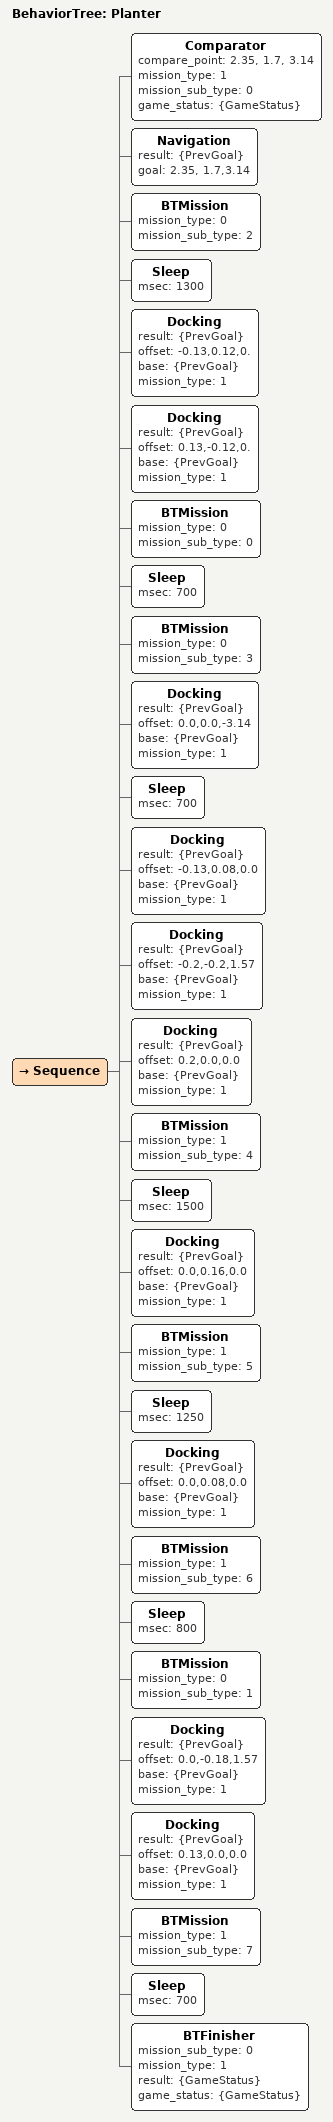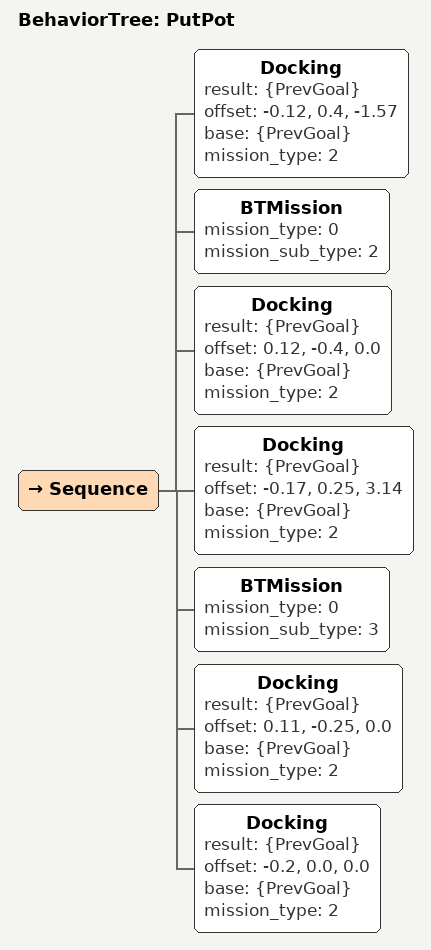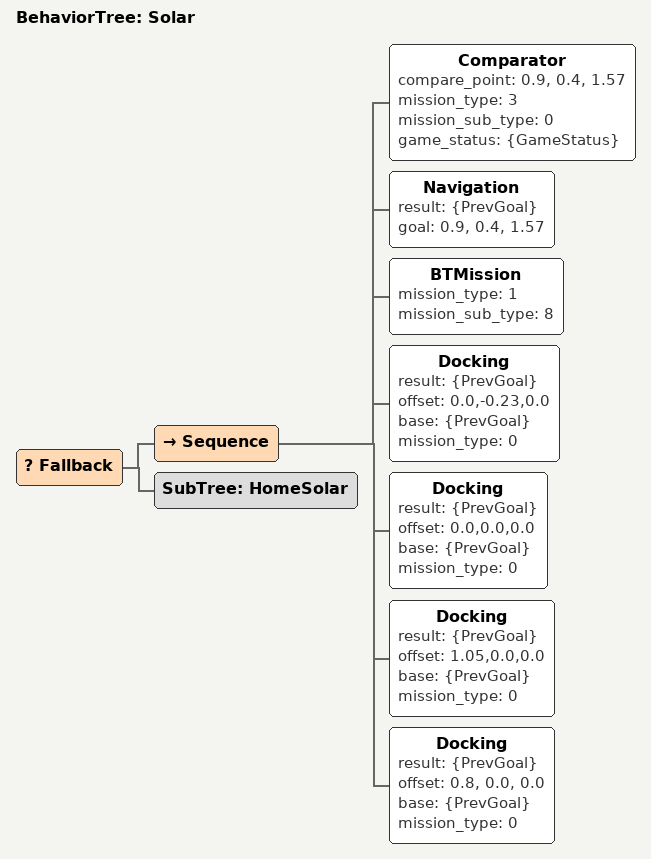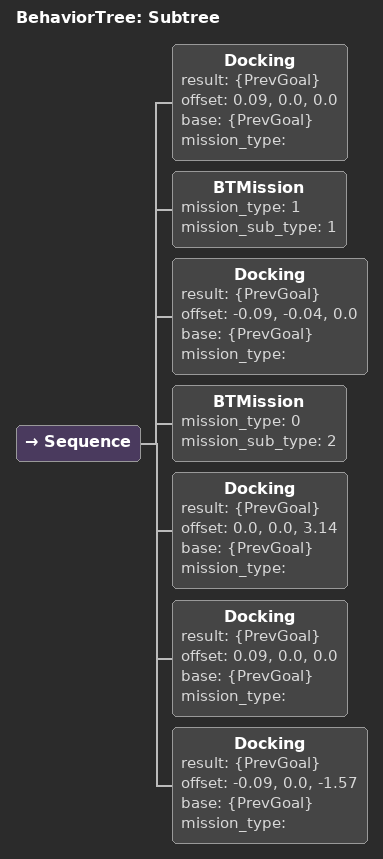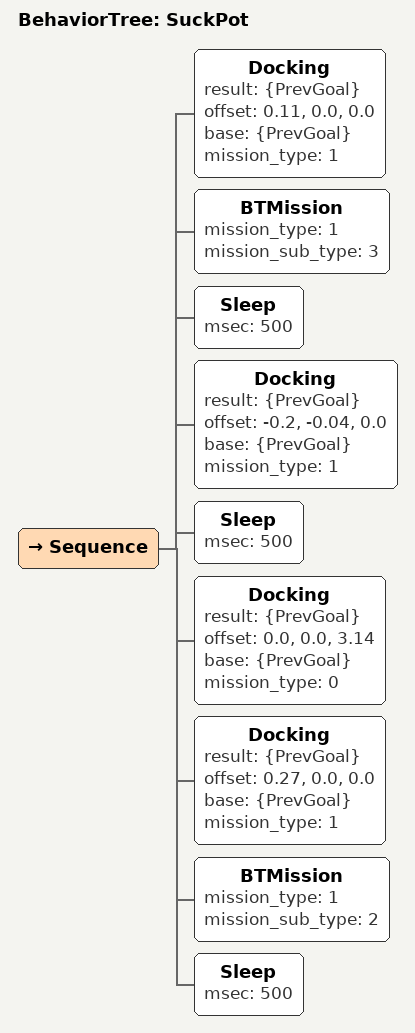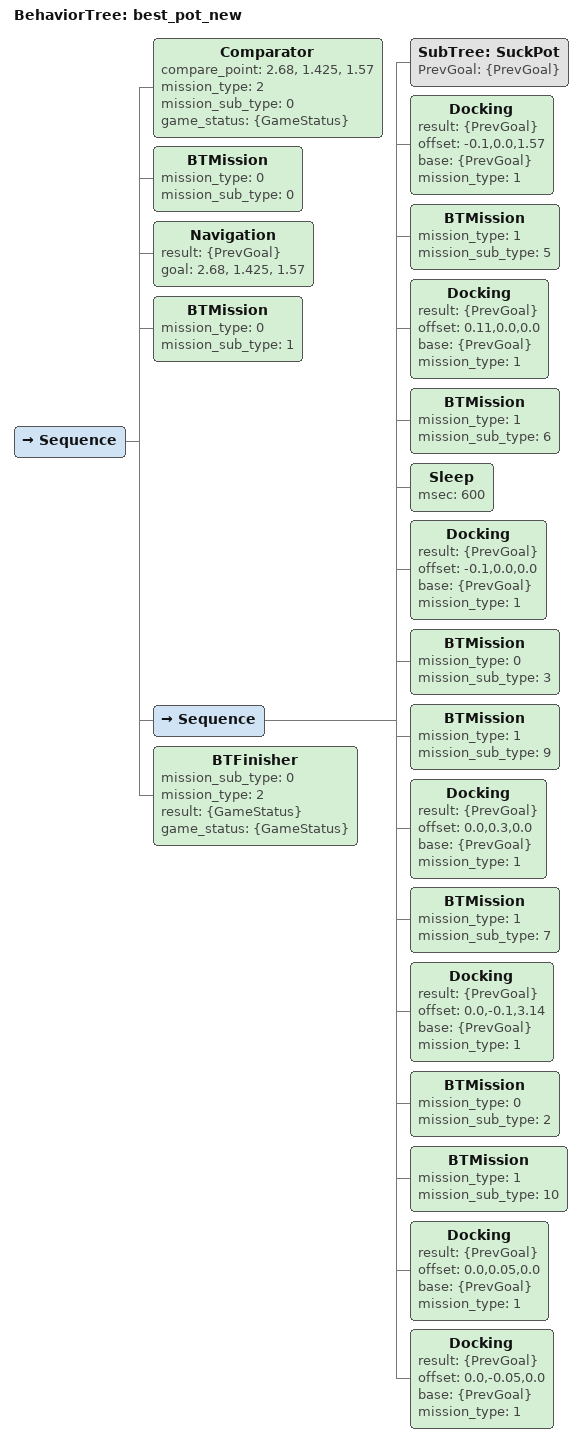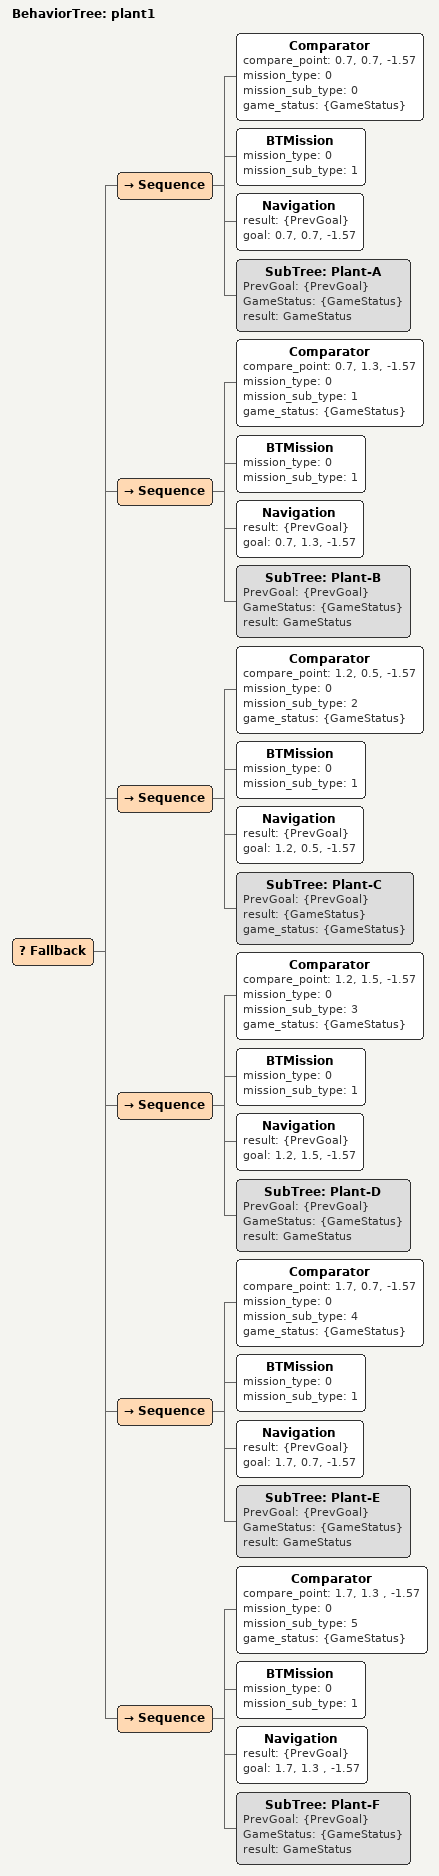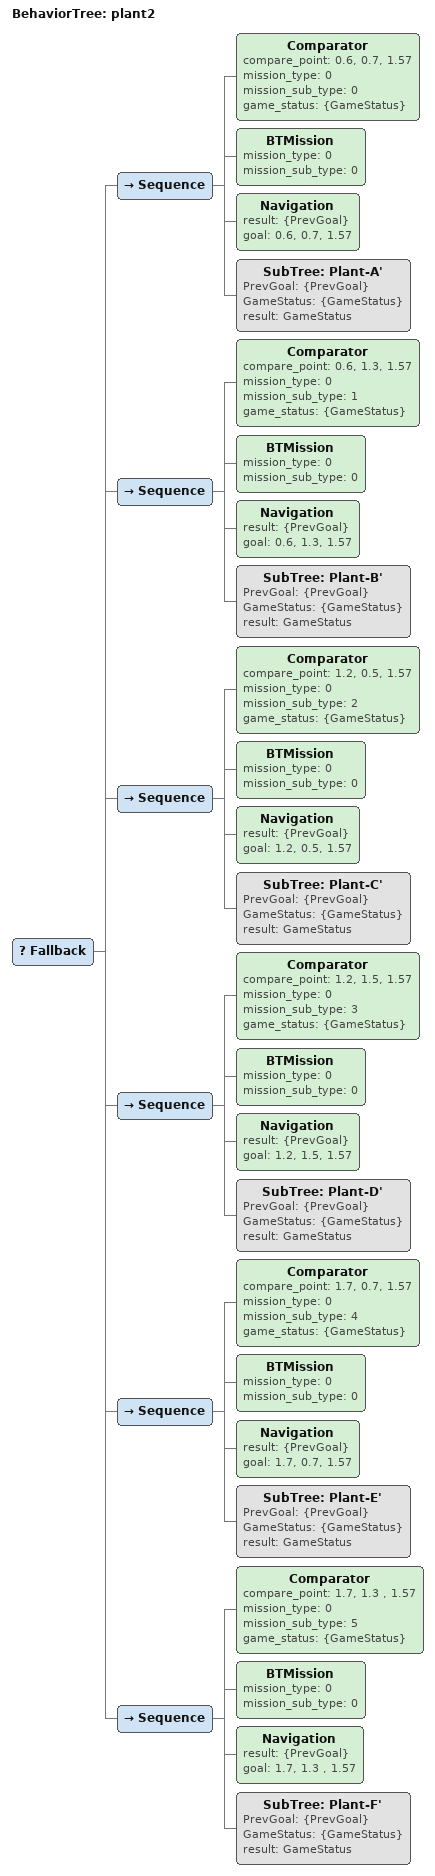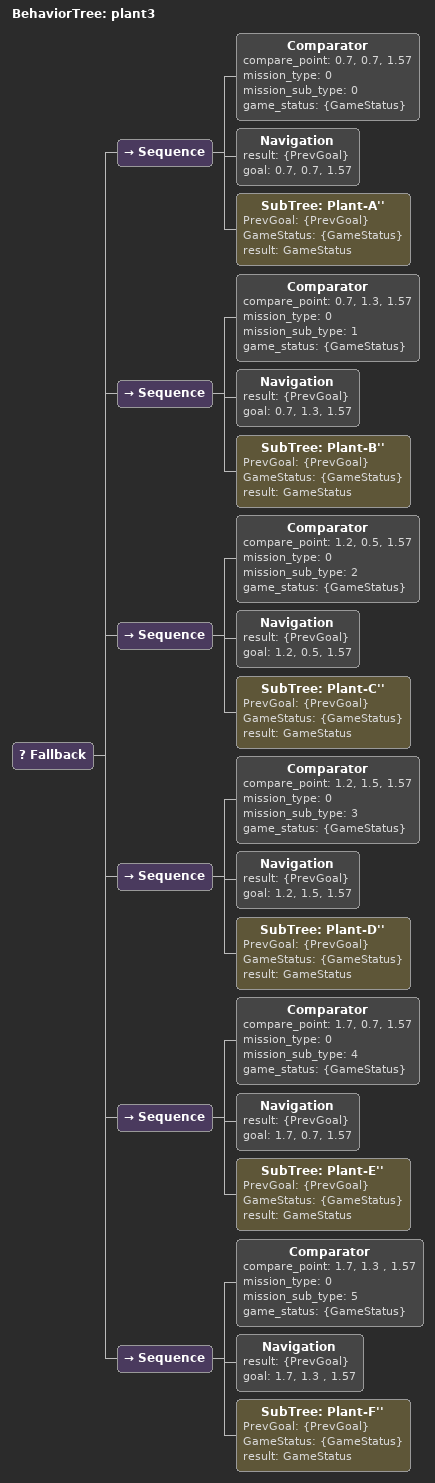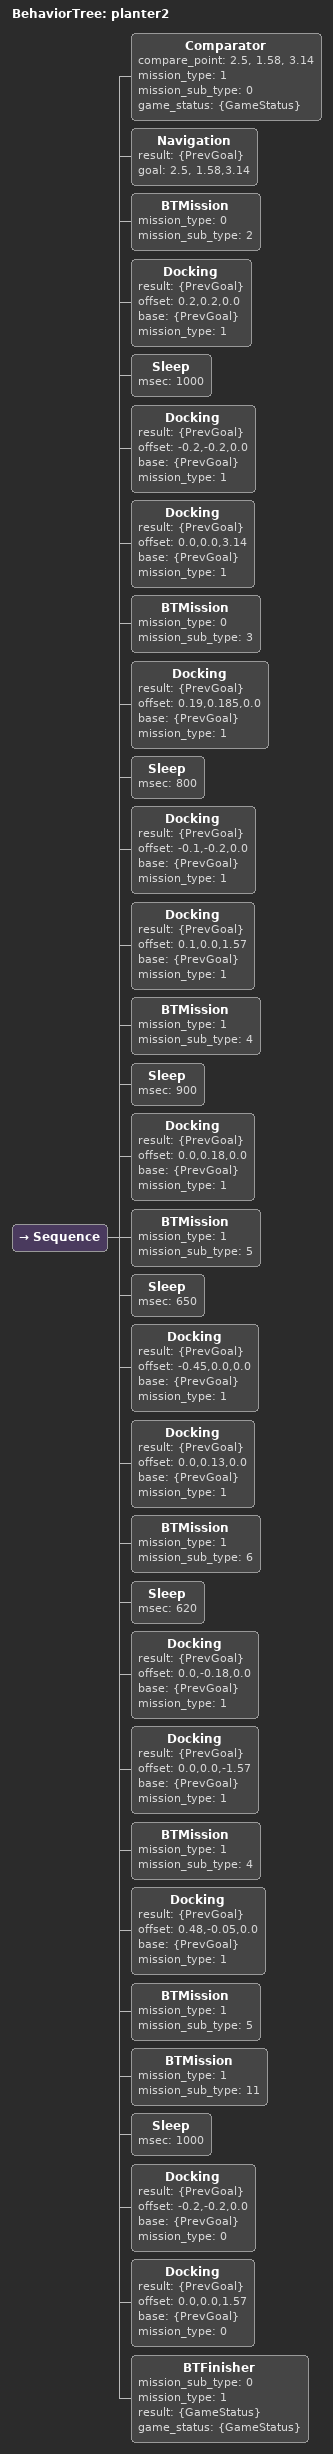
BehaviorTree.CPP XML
<BehaviorTree ID="Planter">
  <Sequence>
    <Comparator compare_point="2.35, 1.7, 3.14" mission_type="1" mission_sub_type="0" game_status="{GameStatus}"/>
    <Navigation result="{PrevGoal}" goal="2.35, 1.7,3.14"/>
    <BTMission mission_type="0" mission_sub_type="2"/>
    <Sleep msec="1300"/>
    <Docking result="{PrevGoal}" offset="-0.13,0.12,0." base="{PrevGoal}" mission_type="1"/>
    <Docking result="{PrevGoal}" offset="0.13,-0.12,0." base="{PrevGoal}" mission_type="1"/>
    <BTMission mission_type="0" mission_sub_type="0"/>
    <Sleep msec="700"/>
    <BTMission mission_type="0" mission_sub_type="3"/>
    <Docking result="{PrevGoal}" offset="0.0,0.0,-3.14" base="{PrevGoal}" mission_type="1"/>
    <Sleep msec="700"/>
    <Docking result="{PrevGoal}" offset="-0.13,0.08,0.0" base="{PrevGoal}" mission_type="1"/>
    <Docking result="{PrevGoal}" offset="-0.2,-0.2,1.57" base="{PrevGoal}" mission_type="1"/>
    <Docking result="{PrevGoal}" offset="0.2,0.0,0.0" base="{PrevGoal}" mission_type="1"/>
    <BTMission mission_type="1" mission_sub_type="4"/>
    <Sleep msec="1500"/>
    <Docking result="{PrevGoal}" offset="0.0,0.16,0.0" base="{PrevGoal}" mission_type="1"/>
    <BTMission mission_type="1" mission_sub_type="5"/>
    <Sleep msec="1250"/>
    <Docking result="{PrevGoal}" offset="0.0,0.08,0.0" base="{PrevGoal}" mission_type="1"/>
    <BTMission mission_type="1" mission_sub_type="6"/>
    <Sleep msec="800"/>
    <BTMission mission_type="0" mission_sub_type="1"/>
    <Docking result="{PrevGoal}" offset="0.0,-0.18,1.57" base="{PrevGoal}" mission_type="1"/>
    <Docking result="{PrevGoal}" offset="0.13,0.0,0.0" base="{PrevGoal}" mission_type="1"/>
    <BTMission mission_type="1" mission_sub_type="7"/>
    <Sleep msec="700"/>
    <BTFinisher mission_sub_type="0" mission_type="1" result="{GameStatus}" game_status="{GameStatus}"/>
  </Sequence>
</BehaviorTree>

<BehaviorTree ID="PutPot">
  <Sequence>
    <Docking result="{PrevGoal}" offset="-0.12, 0.4, -1.57" base="{PrevGoal}" mission_type="2"/>
    <BTMission mission_type="0" mission_sub_type="2"/>
    <Docking result="{PrevGoal}" offset="0.12, -0.4, 0.0" base="{PrevGoal}" mission_type="2"/>
    <Docking result="{PrevGoal}" offset="-0.17, 0.25, 3.14" base="{PrevGoal}" mission_type="2"/>
    <BTMission mission_type="0" mission_sub_type="3"/>
    <Docking result="{PrevGoal}" offset="0.11, -0.25, 0.0" base="{PrevGoal}" mission_type="2"/>
    <Docking result="{PrevGoal}" offset="-0.2, 0.0, 0.0" base="{PrevGoal}" mission_type="2"/>
  </Sequence>
</BehaviorTree>

<BehaviorTree ID="Solar">
  <Fallback>
    <Sequence>
      <Comparator compare_point="0.9, 0.4, 1.57" mission_type="3" mission_sub_type="0" game_status="{GameStatus}"/>
      <Navigation result="{PrevGoal}" goal="0.9, 0.4, 1.57"/>
      <BTMission mission_type="1" mission_sub_type="8"/>
      <Docking result="{PrevGoal}" offset="0.0,-0.23,0.0" base="{PrevGoal}" mission_type="0"/>
      <Docking result="{PrevGoal}" offset="0.0,0.0,0.0" base="{PrevGoal}" mission_type="0"/>
      <Docking result="{PrevGoal}" offset="1.05,0.0,0.0" base="{PrevGoal}" mission_type="0"/>
      <Docking result="{PrevGoal}" offset="0.8, 0.0, 0.0" base="{PrevGoal}" mission_type="0"/>
    </Sequence>
    <SubTree ID="HomeSolar"/>
  </Fallback>
</BehaviorTree>

<BehaviorTree ID="Subtree">
  <Sequence>
    <Docking result="{PrevGoal}" offset="0.09, 0.0, 0.0" base="{PrevGoal}" mission_type=""/>
    <BTMission mission_type="1" mission_sub_type="1"/>
    <Docking result="{PrevGoal}" offset="-0.09, -0.04, 0.0" base="{PrevGoal}" mission_type=""/>
    <BTMission mission_type="0" mission_sub_type="2"/>
    <Docking result="{PrevGoal}" offset="0.0, 0.0, 3.14" base="{PrevGoal}" mission_type=""/>
    <Docking result="{PrevGoal}" offset="0.09, 0.0, 0.0" base="{PrevGoal}" mission_type=""/>
    <Docking result="{PrevGoal}" offset="-0.09, 0.0, -1.57" base="{PrevGoal}" mission_type=""/>
  </Sequence>
</BehaviorTree>

<BehaviorTree ID="SuckPot">
  <Sequence>
    <Docking result="{PrevGoal}" offset="0.11, 0.0, 0.0" base="{PrevGoal}" mission_type="1"/>
    <BTMission mission_type="1" mission_sub_type="3"/>
    <Sleep msec="500"/>
    <Docking result="{PrevGoal}" offset="-0.2, -0.04, 0.0" base="{PrevGoal}" mission_type="1"/>
    <Sleep msec="500"/>
    <Docking result="{PrevGoal}" offset="0.0, 0.0, 3.14" base="{PrevGoal}" mission_type="0"/>
    <Docking result="{PrevGoal}" offset="0.27, 0.0, 0.0" base="{PrevGoal}" mission_type="1"/>
    <BTMission mission_type="1" mission_sub_type="2"/>
    <Sleep msec="500"/>
  </Sequence>
</BehaviorTree>

<BehaviorTree ID="best_pot_new">
  <Sequence>
    <Comparator compare_point="2.68, 1.425, 1.57" mission_type="2" mission_sub_type="0" game_status="{GameStatus}"/>
    <BTMission mission_type="0" mission_sub_type="0"/>
    <Navigation result="{PrevGoal}" goal="2.68, 1.425, 1.57"/>
    <BTMission mission_type="0" mission_sub_type="1"/>
    <Sequence>
      <SubTree ID="SuckPot" PrevGoal="{PrevGoal}"/>
      <Docking result="{PrevGoal}" offset="-0.1,0.0,1.57" base="{PrevGoal}" mission_type="1"/>
      <BTMission mission_type="1" mission_sub_type="5"/>
      <Docking result="{PrevGoal}" offset="0.11,0.0,0.0" base="{PrevGoal}" mission_type="1"/>
      <BTMission mission_type="1" mission_sub_type="6"/>
      <Sleep msec="600"/>
      <Docking result="{PrevGoal}" offset="-0.1,0.0,0.0" base="{PrevGoal}" mission_type="1"/>
      <BTMission mission_type="0" mission_sub_type="3"/>
      <BTMission mission_type="1" mission_sub_type="9"/>
      <Docking result="{PrevGoal}" offset="0.0,0.3,0.0" base="{PrevGoal}" mission_type="1"/>
      <BTMission mission_type="1" mission_sub_type="7"/>
      <Docking result="{PrevGoal}" offset="0.0,-0.1,3.14" base="{PrevGoal}" mission_type="1"/>
      <BTMission mission_type="0" mission_sub_type="2"/>
      <BTMission mission_type="1" mission_sub_type="10"/>
      <Docking result="{PrevGoal}" offset="0.0,0.05,0.0" base="{PrevGoal}" mission_type="1"/>
      <Docking result="{PrevGoal}" offset="0.0,-0.05,0.0" base="{PrevGoal}" mission_type="1"/>
    </Sequence>
    <BTFinisher mission_sub_type="0" mission_type="2" result="{GameStatus}" game_status="{GameStatus}"/>
  </Sequence>
</BehaviorTree>

<BehaviorTree ID="plant1">
  <Fallback>
    <Sequence>
      <Comparator compare_point="0.7, 0.7, -1.57" mission_type="0" mission_sub_type="0" game_status="{GameStatus}"/>
      <BTMission mission_type="0" mission_sub_type="1"/>
      <Navigation result="{PrevGoal}" goal="0.7, 0.7, -1.57"/>
      <SubTree ID="Plant-A" PrevGoal="{PrevGoal}" GameStatus="{GameStatus}" result="GameStatus"/>
    </Sequence>
    <Sequence>
      <Comparator compare_point="0.7, 1.3, -1.57" mission_type="0" mission_sub_type="1" game_status="{GameStatus}"/>
      <BTMission mission_type="0" mission_sub_type="1"/>
      <Navigation result="{PrevGoal}" goal="0.7, 1.3, -1.57"/>
      <SubTree ID="Plant-B" PrevGoal="{PrevGoal}" GameStatus="{GameStatus}" result="GameStatus"/>
    </Sequence>
    <Sequence>
      <Comparator compare_point="1.2, 0.5, -1.57" mission_type="0" mission_sub_type="2" game_status="{GameStatus}"/>
      <BTMission mission_type="0" mission_sub_type="1"/>
      <Navigation result="{PrevGoal}" goal="1.2, 0.5, -1.57"/>
      <SubTree ID="Plant-C" PrevGoal="{PrevGoal}" result="{GameStatus}" game_status="{GameStatus}"/>
    </Sequence>
    <Sequence>
      <Comparator compare_point="1.2, 1.5, -1.57" mission_type="0" mission_sub_type="3" game_status="{GameStatus}"/>
      <BTMission mission_type="0" mission_sub_type="1"/>
      <Navigation result="{PrevGoal}" goal="1.2, 1.5, -1.57"/>
      <SubTree ID="Plant-D" PrevGoal="{PrevGoal}" GameStatus="{GameStatus}" result="GameStatus"/>
    </Sequence>
    <Sequence>
      <Comparator compare_point="1.7, 0.7, -1.57" mission_type="0" mission_sub_type="4" game_status="{GameStatus}"/>
      <BTMission mission_type="0" mission_sub_type="1"/>
      <Navigation result="{PrevGoal}" goal="1.7, 0.7, -1.57"/>
      <SubTree ID="Plant-E" PrevGoal="{PrevGoal}" GameStatus="{GameStatus}" result="GameStatus"/>
    </Sequence>
    <Sequence>
      <Comparator compare_point="1.7, 1.3 , -1.57" mission_type="0" mission_sub_type="5" game_status="{GameStatus}"/>
      <BTMission mission_type="0" mission_sub_type="1"/>
      <Navigation result="{PrevGoal}" goal="1.7, 1.3 , -1.57"/>
      <SubTree ID="Plant-F" PrevGoal="{PrevGoal}" GameStatus="{GameStatus}" result="GameStatus"/>
    </Sequence>
  </Fallback>
</BehaviorTree>

<BehaviorTree ID="plant2">
  <Fallback>
    <Sequence>
      <Comparator compare_point="0.6, 0.7, 1.57" mission_type="0" mission_sub_type="0" game_status="{GameStatus}"/>
      <BTMission mission_type="0" mission_sub_type="0"/>
      <Navigation result="{PrevGoal}" goal="0.6, 0.7, 1.57"/>
      <SubTree ID="Plant-A'" PrevGoal="{PrevGoal}" GameStatus="{GameStatus}" result="GameStatus"/>
    </Sequence>
    <Sequence>
      <Comparator compare_point="0.6, 1.3, 1.57" mission_type="0" mission_sub_type="1" game_status="{GameStatus}"/>
      <BTMission mission_type="0" mission_sub_type="0"/>
      <Navigation result="{PrevGoal}" goal="0.6, 1.3, 1.57"/>
      <SubTree ID="Plant-B'" PrevGoal="{PrevGoal}" GameStatus="{GameStatus}" result="GameStatus"/>
    </Sequence>
    <Sequence>
      <Comparator compare_point="1.2, 0.5, 1.57" mission_type="0" mission_sub_type="2" game_status="{GameStatus}"/>
      <BTMission mission_type="0" mission_sub_type="0"/>
      <Navigation result="{PrevGoal}" goal="1.2, 0.5, 1.57"/>
      <SubTree ID="Plant-C'" PrevGoal="{PrevGoal}" GameStatus="{GameStatus}" result="GameStatus"/>
    </Sequence>
    <Sequence>
      <Comparator compare_point="1.2, 1.5, 1.57" mission_type="0" mission_sub_type="3" game_status="{GameStatus}"/>
      <BTMission mission_type="0" mission_sub_type="0"/>
      <Navigation result="{PrevGoal}" goal="1.2, 1.5, 1.57"/>
      <SubTree ID="Plant-D'" PrevGoal="{PrevGoal}" GameStatus="{GameStatus}" result="GameStatus"/>
    </Sequence>
    <Sequence>
      <Comparator compare_point="1.7, 0.7, 1.57" mission_type="0" mission_sub_type="4" game_status="{GameStatus}"/>
      <BTMission mission_type="0" mission_sub_type="0"/>
      <Navigation result="{PrevGoal}" goal="1.7, 0.7, 1.57"/>
      <SubTree ID="Plant-E'" PrevGoal="{PrevGoal}" GameStatus="{GameStatus}" result="GameStatus"/>
    </Sequence>
    <Sequence>
      <Comparator compare_point="1.7, 1.3 , 1.57" mission_type="0" mission_sub_type="5" game_status="{GameStatus}"/>
      <BTMission mission_type="0" mission_sub_type="0"/>
      <Navigation result="{PrevGoal}" goal="1.7, 1.3 , 1.57"/>
      <SubTree ID="Plant-F'" PrevGoal="{PrevGoal}" GameStatus="{GameStatus}" result="GameStatus"/>
    </Sequence>
  </Fallback>
</BehaviorTree>

<BehaviorTree ID="plant3">
  <Fallback>
    <Sequence>
      <Comparator compare_point="0.7, 0.7, 1.57" mission_type="0" mission_sub_type="0" game_status="{GameStatus}"/>
      <Navigation result="{PrevGoal}" goal="0.7, 0.7, 1.57"/>
      <SubTree ID="Plant-A''" PrevGoal="{PrevGoal}" GameStatus="{GameStatus}" result="GameStatus"/>
    </Sequence>
    <Sequence>
      <Comparator compare_point="0.7, 1.3, 1.57" mission_type="0" mission_sub_type="1" game_status="{GameStatus}"/>
      <Navigation result="{PrevGoal}" goal="0.7, 1.3, 1.57"/>
      <SubTree ID="Plant-B''" PrevGoal="{PrevGoal}" GameStatus="{GameStatus}" result="GameStatus"/>
    </Sequence>
    <Sequence>
      <Comparator compare_point="1.2, 0.5, 1.57" mission_type="0" mission_sub_type="2" game_status="{GameStatus}"/>
      <Navigation result="{PrevGoal}" goal="1.2, 0.5, 1.57"/>
      <SubTree ID="Plant-C''" PrevGoal="{PrevGoal}" GameStatus="{GameStatus}" result="GameStatus"/>
    </Sequence>
    <Sequence>
      <Comparator compare_point="1.2, 1.5, 1.57" mission_type="0" mission_sub_type="3" game_status="{GameStatus}"/>
      <Navigation result="{PrevGoal}" goal="1.2, 1.5, 1.57"/>
      <SubTree ID="Plant-D''" PrevGoal="{PrevGoal}" GameStatus="{GameStatus}" result="GameStatus"/>
    </Sequence>
    <Sequence>
      <Comparator compare_point="1.7, 0.7, 1.57" mission_type="0" mission_sub_type="4" game_status="{GameStatus}"/>
      <Navigation result="{PrevGoal}" goal="1.7, 0.7, 1.57"/>
      <SubTree ID="Plant-E''" PrevGoal="{PrevGoal}" GameStatus="{GameStatus}" result="GameStatus"/>
    </Sequence>
    <Sequence>
      <Comparator compare_point="1.7, 1.3 , 1.57" mission_type="0" mission_sub_type="5" game_status="{GameStatus}"/>
      <Navigation result="{PrevGoal}" goal="1.7, 1.3 , 1.57"/>
      <SubTree ID="Plant-F''" PrevGoal="{PrevGoal}" GameStatus="{GameStatus}" result="GameStatus"/>
    </Sequence>
  </Fallback>
</BehaviorTree>

<BehaviorTree ID="planter2">
  <Sequence>
    <Comparator compare_point="2.5, 1.58, 3.14" mission_type="1" mission_sub_type="0" game_status="{GameStatus}"/>
    <Navigation result="{PrevGoal}" goal="2.5, 1.58,3.14"/>
    <BTMission mission_type="0" mission_sub_type="2"/>
    <Docking result="{PrevGoal}" offset="0.2,0.2,0.0" base="{PrevGoal}" mission_type="1"/>
    <Sleep msec="1000"/>
    <Docking result="{PrevGoal}" offset="-0.2,-0.2,0.0" base="{PrevGoal}" mission_type="1"/>
    <Docking result="{PrevGoal}" offset="0.0,0.0,3.14" base="{PrevGoal}" mission_type="1"/>
    <BTMission mission_type="0" mission_sub_type="3"/>
    <Docking result="{PrevGoal}" offset="0.19,0.185,0.0" base="{PrevGoal}" mission_type="1"/>
    <Sleep msec="800"/>
    <Docking result="{PrevGoal}" offset="-0.1,-0.2,0.0" base="{PrevGoal}" mission_type="1"/>
    <Docking result="{PrevGoal}" offset="0.1,0.0,1.57" base="{PrevGoal}" mission_type="1"/>
    <BTMission mission_type="1" mission_sub_type="4"/>
    <Sleep msec="900"/>
    <Docking result="{PrevGoal}" offset="0.0,0.18,0.0" base="{PrevGoal}" mission_type="1"/>
    <BTMission mission_type="1" mission_sub_type="5"/>
    <Sleep msec="650"/>
    <Docking result="{PrevGoal}" offset="-0.45,0.0,0.0" base="{PrevGoal}" mission_type="1"/>
    <Docking result="{PrevGoal}" offset="0.0,0.13,0.0" base="{PrevGoal}" mission_type="1"/>
    <BTMission mission_type="1" mission_sub_type="6"/>
    <Sleep msec="620"/>
    <Docking result="{PrevGoal}" offset="0.0,-0.18,0.0" base="{PrevGoal}" mission_type="1"/>
    <Docking result="{PrevGoal}" offset="0.0,0.0,-1.57" base="{PrevGoal}" mission_type="1"/>
    <BTMission mission_type="1" mission_sub_type="4"/>
    <Docking result="{PrevGoal}" offset="0.48,-0.05,0.0" base="{PrevGoal}" mission_type="1"/>
    <BTMission mission_type="1" mission_sub_type="5"/>
    <BTMission mission_type="1" mission_sub_type="11"/>
    <Sleep msec="1000"/>
    <Docking result="{PrevGoal}" offset="-0.2,-0.2,0.0" base="{PrevGoal}" mission_type="0"/>
    <Docking result="{PrevGoal}" offset="0.0,0.0,1.57" base="{PrevGoal}" mission_type="0"/>
    <BTFinisher mission_sub_type="0" mission_type="1" result="{GameStatus}" game_status="{GameStatus}"/>
  </Sequence>
</BehaviorTree>
